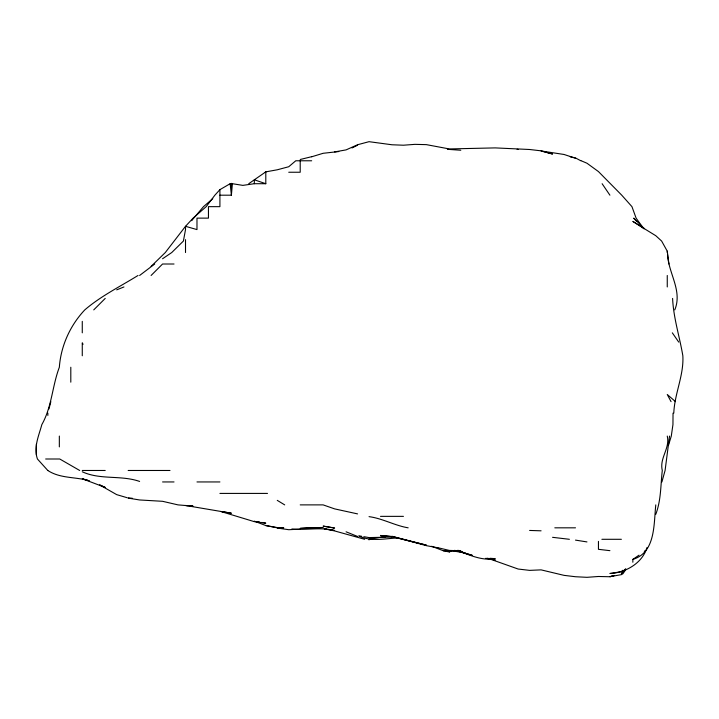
<?xml version="1.0" encoding="UTF-8"?>
<svg xmlns="http://www.w3.org/2000/svg" width="719" height="719" viewBox="0 0 719 719"><rect width="100%" height="100%" fill="white"/><g stroke="black" fill="none" stroke-linecap="round" stroke-linejoin="round"><path stroke-width="1.08" d="M673.038 413.119L672.948 424.596L671.294 436.065L668.445 445.447M655.791 504.882C653.697 523.926 655.818 552.498 632.846 559.4L632.846 562.24M311.678 160.777L295.761 160.777L288.741 166.736L277.264 169.792L265.796 171.859L265.796 183.713L254.328 183.713L242.86 185.376L232.399 183.713L231.392 195.191L219.915 195.191M669.551 436.065L665.084 470.478L661.911 481.946M138.012 275.476C120.073 286.611 100.831 296.066 84.788 309.889C70.12 325.437 60.899 345.893 59.344 367.238L59.335 367.265C52.217 386.076 51.903 406.828 41.846 424.596C38.835 435.714 33.362 447.38 37.433 459.001L47.805 470.478M673.793 413.119C674.548 393.572 683.985 375.309 682.843 355.77C679.617 336.573 673.478 318.041 672.598 298.421M674.773 309.889C682.664 290.836 668.499 273.463 667.565 254.625M646.911 547.635C642.435 563.184 625.377 572.926 609.91 573.492L621.378 571.704L622.906 570.248M48.946 408.949L50.842 401.651M655.791 514.292C661.147 500.154 660.599 485.217 662.289 470.478C659.242 458.03 670.225 448.503 667.259 436.065M625.988 569.295L622.951 573.708L621.378 574.652L609.91 576.665L614.08 575.586M644.314 551.581L644.88 550.763M191.712 220.706L193.087 218.989M624.757 569.61L621.378 573.708L625.629 568.792M193.779 218.127L203.486 206.659L212.77 198.669M232.399 183.713L230.143 183.713L219.915 189.654L214.873 195.191L206.182 206.659L193.114 218.127L185.511 226.314L165.307 252.54L151.098 266.381M93.74 309.889L105.217 298.421M151.098 275.476L162.566 264.008L174.034 264.008M139.621 275.476L154.72 264.008M248.729 183.713L265.796 171.859M632.846 559.4L639.02 555.185M162.566 258.759L171.742 252.54L183.39 241.072L185.511 229.595L185.511 226.314L196.979 229.595L196.979 218.127L208.447 218.127L208.447 206.659L219.915 206.659L219.915 189.654M351.995 147.952L357.559 145.238M431.598 546.26L443.335 550.763L449.321 551.967L451.927 550.763M116.685 289.856L123.956 286.953M311.678 156.787L323.146 153.291L338.793 151.547M614.08 575.64L609.91 576.746L598.442 576.485L586.965 577.321L575.497 576.737L564.029 575.353L541.083 569.87L529.615 570.374L518.147 569.035L487.554 558.178M300.209 159.492L311.678 156.688M334.623 151.916L346.091 149.885L357.559 144.744L369.036 141.679L391.972 144.771L403.44 145.211L414.917 144.357L426.385 144.636L449.321 148.941L495.202 147.898L529.615 149.498L541.083 150.837L552.56 154.037L541.083 150.954L564.029 154.468L575.497 158.243M307.795 527.827L323.146 527.494L300.209 528.384L308.074 527.827M385.717 536.725L380.504 537.228L391.972 537.111M398.227 537.911C384.998 538.531 371.103 541.91 358.601 535.916M300.209 529.13L288.741 529.705L277.264 528.052M265.248 172.245L265.796 172.245M288.741 172.245L300.209 172.245L300.209 160.777M45.657 459.001L59.749 459.001L79.692 470.478M82.272 470.478L105.217 470.478M128.153 470.478L169.99 470.478M162.566 481.946L174.034 481.946M196.979 481.946L219.915 481.946M219.915 493.414L267.504 493.414M300.209 504.882L323.128 504.882L334.623 508.881L357.559 513.896M380.504 516.359L403.44 516.359M554.807 527.827L575.497 527.827M601.884 539.295L621.378 539.295M443.335 550.763L454.138 550.763M192.809 506.122L177.997 504.882L162.566 501.305L139.621 499.966L128.153 498.105M529.615 530.442L541.083 530.82M447.389 149.309L460.789 150.244M128.153 498.006L132.323 498.249M489.99 558.304L495.202 558.645C482.512 560.91 470.577 555.508 459.001 551.096M187.596 505.619L185.511 505.475L231.392 513.222L222 511.577M190.724 505.825L192.809 505.969M391.972 536.482L380.504 535.466L391.972 536.689L426.385 545.137L391.972 536.338L426.385 545.667L437.853 547.761M517.069 149.309L518.147 149.399M291.869 528.959C306.078 530.442 320.386 526.865 334.623 530.514L328.367 529.481M569.394 539.295L552.56 537.318M609.91 550.664L598.442 549.316L598.442 541.389M464.968 552.92L451.865 550.763M457.661 550.332L460.789 550.763L449.321 550.421L437.853 547.698M575.497 540.113L586.965 541.919M408.167 527.827C394.749 525.58 382.616 518.453 369.036 516.646M326.282 529.13L324.197 528.789L334.623 530.937L364.677 539.295M359.644 535.943L361.729 536.311M363.814 536.68L369.036 537.587L380.504 537.327L369.036 539.295L369.036 539.915M265.796 525.562L277.264 527.566L283.753 527.827L277.264 527.827L265.796 525.562L254.328 521.14M257.456 521.688L259.541 522.057M261.626 522.425L265.796 523.162L254.328 521.661L220.958 511.542M485.819 558.286L495.202 560.002L492.075 559.076M462.874 552.138L460.789 551.743L472.266 555.347L454.642 550.314M570.284 156.841L575.497 157.937L580.844 160.777M139.621 481.433C120.945 474.899 100.363 480.148 82.272 471.772M89.569 480.876C75.792 476.634 60.387 478.764 47.858 470.523M87.484 480.202L82.272 478.755L105.217 487.446L100.435 485.154M127.11 497.701L116.685 494.636L99.483 484.813M265.796 183.713L254.328 179.795L254.328 183.713M346.091 531.808L357.559 536.455M581.213 160.777L586.965 163.222L598.442 171.571L621.746 195.191L631.956 206.659L636.108 218.127L643.685 228.714M277.264 500.361L284.697 504.882M675.501 401.651L667.259 394.488L671.052 401.651M636.746 221.407L633.727 218.127L644.314 228.66L655.791 235.715L661.642 241.072L667.259 251.174L668.931 264.008M672.319 332.834L678.736 342.091M602.118 183.713L609.91 195.191M83.062 344.302L82.272 342.819L82.272 355.77M230.143 183.713L231.392 195.191L231.392 183.336M667.259 251.174L667.259 252.54M667.259 275.476L667.259 286.953M449.321 550.763L449.321 551.967M185.511 239.652L185.511 252.54M82.272 321.357L82.272 332.834M70.804 367.238L70.804 382.175M59.335 436.065L59.335 446.894M47.858 413.119L47.858 415.429M36.39 444L36.39 454.848M333.49 527.827L323.146 526.101L334.623 528.07L333.49 527.827M644.314 228.588L632.846 221.407L644.314 228.66"/></g></svg>
